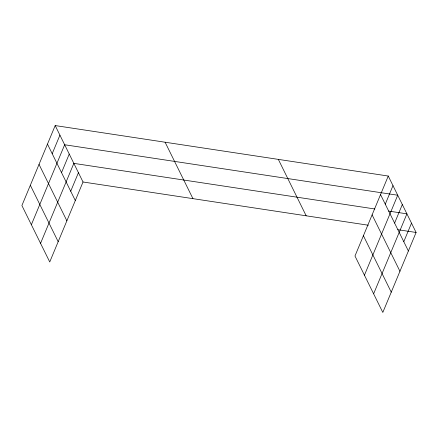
<?xml version="1.0" encoding="UTF-8"?>
<svg xmlns="http://www.w3.org/2000/svg" width="438" height="438" viewBox="0 0 438 438"><rect width="100%" height="100%" fill="white"/><g stroke="black" fill="none" stroke-linecap="round" stroke-linejoin="round"><path stroke-width="0.66" d="M55.188 125.569L21.9 205.537L49.74 261.957L83.028 181.994L55.188 125.569L388.26 176.043L416.1 232.463L382.812 312.431L354.972 256.006L388.26 176.043M52.199 153.711L59.918 135.161M31.366 224.721L64.654 144.754L397.726 195.222L364.438 275.19M61.528 172.61L69.248 154.066M40.553 243.342L73.841 163.374L374.857 208.986M70.715 191.231L78.435 172.681M385.27 204.179L392.99 185.63M394.6 223.079L402.319 204.535M373.625 293.81L406.913 213.843L388.594 211.067M403.787 241.699L411.506 223.15M83.028 181.994L368.342 225.225M397.781 229.687L416.1 232.463M380.54 194.587L408.38 251.007M372.103 214.855L399.943 271.275M363.409 235.737L391.249 292.157M278.344 159.388L306.184 215.808M165.099 142.224L192.939 198.649M47.468 144.118L75.309 200.538M39.031 164.387L66.872 220.807M30.337 185.269L58.177 241.688"/></g></svg>
